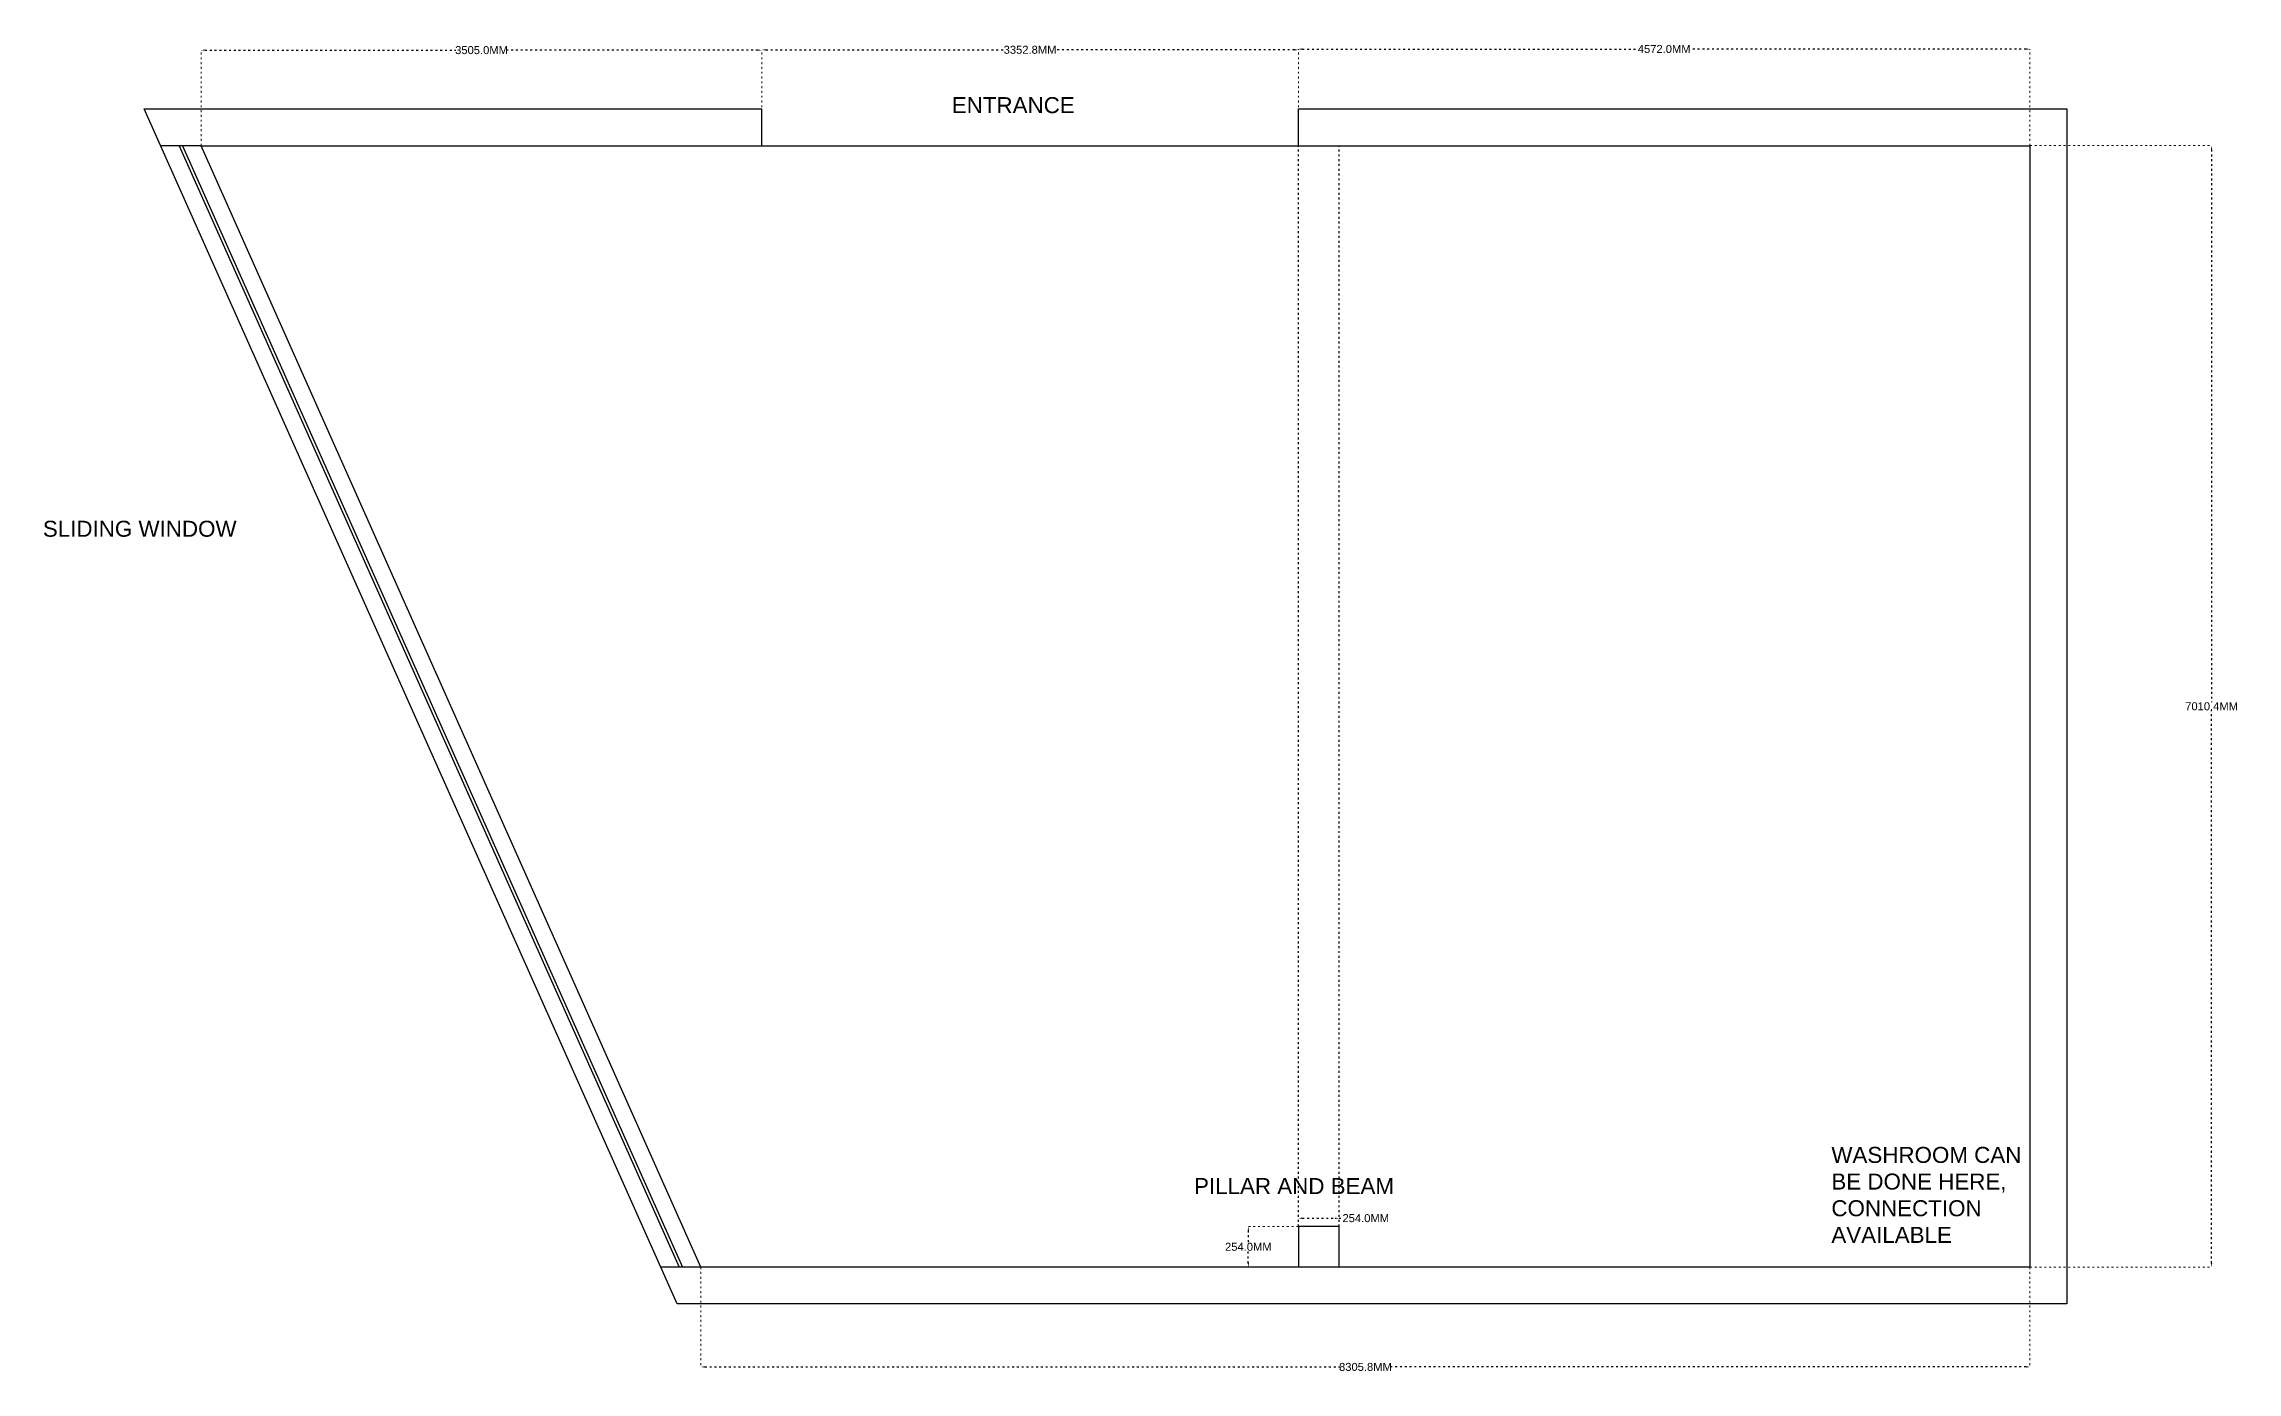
# Model space of a CAD drawing. Header units: millimetres. Extents: x 30849 to 148306, y 28561 to 116154.
# Drawn here: x 111855 to 125562, y 81928 to 90231 of the extents above; entities that cross this region are included whole.
import ezdxf

# ---------------------------------------------------------------- set-up
doc = ezdxf.new("R2010")
doc.units = ezdxf.units.MM
doc.header["$MEASUREMENT"] = 0
doc.linetypes.add('ACAD_ISO03W100', pattern=[30, 12, -18])
doc.styles.get("Standard").update_dxf_attribs({"font": 'arial.ttf'})
doc.dimstyles.get("Standard").update_dxf_attribs({"dimtxt": 50, "dimasz": 25, "dimexe": 0.18, "dimexo": 0.0625, "dimgap": 0.09, "dimtad": 0, "dimtih": 1, "dimtoh": 1, "dimdec": 1, "dimzin": 0, "dimdsep": 46, "dimtxsty": 'Standard', "dimcen": 0.09, "dimadec": 0, "dimazin": 0, "dimtfac": 1, "dimtdec": 1, "dimtofl": 0, "dimtmove": 0, "dimatfit": 3, "dimfxl": 1, "dimtolj": 1, "dimtzin": 0, "dimlwe": 0, "dimarcsym": 0})

# ---------------------------------------------------------------- blocks, each defined once
blk = doc.blocks.new('*D25')
at = {"color": 0, "linetype": 'ACAD_ISO03W100', "lineweight": 0, "transparency": 16777216}
for p, q in [((112837, 89595), (112837, 90192)), ((116342, 89595), (116342, 90192))]:
    blk.add_line(p, q, dxfattribs=at)
at = {"color": 0, "linetype": 'ACAD_ISO03W100', "lineweight": -2, "transparency": 16777216}
for p, q in [((112862, 90192), (114429, 90192)), ((116317, 90192), (114751, 90192))]:
    blk.add_line(p, q, dxfattribs=at)
at = {"color": 0, "transparency": 16777216}
for points in [[(112862, 90196), (112862, 90188), (112837, 90192)], [(116317, 90196), (116317, 90188), (116342, 90192)]]:
    blk.add_solid(points, dxfattribs=at)
at = {"layer": 'Defpoints', "color": 0, "transparency": 16777216}
for p in [(116342, 90192), (112837, 89595), (116342, 89595)]:
    blk.add_point(p, dxfattribs=at)
at = {"color": 0, "transparency": 16777216, "insert": (114590, 90192), "char_height": 50, "attachment_point": 5}
blk.add_mtext('\\A1;3505.0MM', dxfattribs=at)
blk = doc.blocks.new('*D26')
at = {"color": 0, "linetype": 'ACAD_ISO03W100', "lineweight": 0, "transparency": 16777216}
for p, q in [((116342, 89595), (116342, 90194)), ((119695, 89595), (119695, 90194))]:
    blk.add_line(p, q, dxfattribs=at)
at = {"color": 0, "linetype": 'ACAD_ISO03W100', "lineweight": -2, "transparency": 16777216}
for p, q in [((116367, 90194), (117857, 90194)), ((119670, 90194), (118179, 90194))]:
    blk.add_line(p, q, dxfattribs=at)
at = {"color": 0, "transparency": 16777216}
for points in [[(116367, 90198), (116367, 90189), (116342, 90194)], [(119670, 90198), (119670, 90189), (119695, 90194)]]:
    blk.add_solid(points, dxfattribs=at)
at = {"layer": 'Defpoints', "color": 0, "transparency": 16777216}
for p in [(119695, 90194), (116342, 89595), (119695, 89595)]:
    blk.add_point(p, dxfattribs=at)
at = {"color": 0, "transparency": 16777216, "insert": (118018, 90194), "char_height": 50, "attachment_point": 5}
blk.add_mtext('\\A1;3352.8MM', dxfattribs=at)
blk = doc.blocks.new('*D27')
at = {"color": 0, "linetype": 'ACAD_ISO03W100', "lineweight": 0, "transparency": 16777216}
for p, q in [((119695, 89595), (119695, 90199)), ((124267, 89595), (124267, 90199))]:
    blk.add_line(p, q, dxfattribs=at)
at = {"color": 0, "linetype": 'ACAD_ISO03W100', "lineweight": -2, "transparency": 16777216}
for p, q in [((119720, 90199), (121819, 90199)), ((124242, 90199), (122143, 90199))]:
    blk.add_line(p, q, dxfattribs=at)
at = {"color": 0, "transparency": 16777216}
for points in [[(119720, 90203), (119720, 90194), (119695, 90199)], [(124242, 90203), (124242, 90194), (124267, 90199)]]:
    blk.add_solid(points, dxfattribs=at)
at = {"layer": 'Defpoints', "color": 0, "transparency": 16777216}
for p in [(124267, 90199), (119695, 89595), (124267, 89595)]:
    blk.add_point(p, dxfattribs=at)
at = {"color": 0, "transparency": 16777216, "insert": (121981, 90199), "char_height": 50, "attachment_point": 5}
blk.add_mtext('\\A1;4572.0MM', dxfattribs=at)
blk = doc.blocks.new('*D28')
at = {"color": 0, "linetype": 'ACAD_ISO03W100', "lineweight": 0, "transparency": 16777216}
for p, q in [((124267, 89595), (125402, 89595)), ((124267, 82584), (125402, 82584))]:
    blk.add_line(p, q, dxfattribs=at)
at = {"color": 0, "linetype": 'ACAD_ISO03W100', "lineweight": -2, "transparency": 16777216}
for p, q in [((125402, 89570), (125402, 86115)), ((125402, 82609), (125402, 86064))]:
    blk.add_line(p, q, dxfattribs=at)
at = {"color": 0, "transparency": 16777216}
for points in [[(125398, 89570), (125406, 89570), (125402, 89595)], [(125398, 82609), (125406, 82609), (125402, 82584)]]:
    blk.add_solid(points, dxfattribs=at)
at = {"layer": 'Defpoints', "color": 0, "transparency": 16777216}
for p in [(124267, 89595), (124267, 82584), (125402, 82584)]:
    blk.add_point(p, dxfattribs=at)
at = {"color": 0, "transparency": 16777216, "insert": (125402, 86090), "char_height": 50, "attachment_point": 5}
blk.add_mtext('\\A1;7010.4MM', dxfattribs=at)
blk = doc.blocks.new('*D29')
at = {"color": 0, "linetype": 'ACAD_ISO03W100', "lineweight": 0, "transparency": 16777216}
for p, q in [((115961, 82584), (115961, 81960)), ((124267, 82584), (124267, 81960))]:
    blk.add_line(p, q, dxfattribs=at)
at = {"color": 0, "linetype": 'ACAD_ISO03W100', "lineweight": -2, "transparency": 16777216}
for p, q in [((115986, 81960), (119953, 81960)), ((124242, 81960), (120275, 81960))]:
    blk.add_line(p, q, dxfattribs=at)
at = {"color": 0, "transparency": 16777216}
for points in [[(115986, 81965), (115986, 81956), (115961, 81960)], [(124242, 81965), (124242, 81956), (124267, 81960)]]:
    blk.add_solid(points, dxfattribs=at)
at = {"layer": 'Defpoints', "color": 0, "transparency": 16777216}
for p in [(115961, 82584), (124267, 82584), (115961, 81960)]:
    blk.add_point(p, dxfattribs=at)
at = {"color": 0, "transparency": 16777216, "insert": (120114, 81960), "char_height": 50, "attachment_point": 5}
blk.add_mtext('\\A1;8305.8MM', dxfattribs=at)
blk = doc.blocks.new('*D30')
at = {"color": 0, "linetype": 'ACAD_ISO03W100', "lineweight": 0, "transparency": 16777216}
for p, q in [((119695, 82838), (119382, 82838)), ((119695, 82584), (119382, 82584))]:
    blk.add_line(p, q, dxfattribs=at)
at = {"color": 0, "linetype": 'ACAD_ISO03W100', "lineweight": -2, "transparency": 16777216}
for p, q in [((119382, 82813), (119382, 82737)), ((119382, 82609), (119382, 82686))]:
    blk.add_line(p, q, dxfattribs=at)
at = {"color": 0, "transparency": 16777216}
for points in [[(119378, 82813), (119386, 82813), (119382, 82838)], [(119378, 82609), (119386, 82609), (119382, 82584)]]:
    blk.add_solid(points, dxfattribs=at)
at = {"layer": 'Defpoints', "color": 0, "transparency": 16777216}
for p in [(119695, 82838), (119382, 82584), (119695, 82584)]:
    blk.add_point(p, dxfattribs=at)
at = {"color": 0, "transparency": 16777216, "insert": (119382, 82711), "char_height": 50, "attachment_point": 5}
blk.add_mtext('\\A1;254.0MM', dxfattribs=at)
blk = doc.blocks.new('*D31')
at = {"color": 0, "linetype": 'ACAD_ISO03W100', "lineweight": 0, "transparency": 16777216}
for p, q in [((119695, 82838), (119695, 82890)), ((119949, 82838), (119949, 82890))]:
    blk.add_line(p, q, dxfattribs=at)
at = {"color": 0, "linetype": 'ACAD_ISO03W100', "lineweight": -2, "transparency": 16777216}
for p, q in [((119720, 82890), (119924, 82890)), ((119949, 82890), (119974, 82890))]:
    blk.add_line(p, q, dxfattribs=at)
at = {"color": 0, "transparency": 16777216}
for points in [[(119720, 82894), (119720, 82885), (119695, 82890)], [(119924, 82894), (119924, 82885), (119949, 82890)]]:
    blk.add_solid(points, dxfattribs=at)
at = {"layer": 'Defpoints', "color": 0, "transparency": 16777216}
for p in [(119695, 82838), (119949, 82890), (119949, 82838)]:
    blk.add_point(p, dxfattribs=at)
at = {"color": 0, "transparency": 16777216, "insert": (120116, 82890), "char_height": 50, "attachment_point": 5}
blk.add_mtext('\\A1;254.0MM', dxfattribs=at)

msp = doc.modelspace()

# ---------------------------------------------------------------- linework, layer by layer
for p, q in [((115811.71, 82354.3), (112482.72, 89824.7)), ((112482.72, 89824.7), (116342.02, 89824.7)), ((116342.02, 89594.7), (116342.02, 89824.7)), ((119694.82, 89594.7), (119694.82, 89824.7)), ((119694.82, 89824.7), (124496.82, 89824.7)), ((124496.82, 89824.7), (124496.82, 82354.3)), ((112837.02, 89594.7), (112585.21, 89594.7)), ((112700.17, 89594.7), (115824.17, 82584.3)), ((112722.06, 89594.7), (115846.06, 82584.3)), ((112837.02, 89594.7), (116342.02, 89594.7)), ((115961.02, 82584.3), (112837.02, 89594.7)), ((116342.02, 89594.7), (119694.82, 89594.7)), ((119694.82, 89594.7), (124266.82, 89594.7)), ((124266.82, 89594.7), (124266.82, 82584.3)), ((119948.82, 82838.3), (119694.82, 82838.3)), ((119694.82, 82838.3), (119694.82, 82584.3)), ((119948.82, 82584.3), (119948.82, 82838.3)), ((115961.02, 82584.3), (115709.21, 82584.3)), ((119694.82, 82584.3), (115961.02, 82584.3)), ((119948.82, 82584.3), (119694.82, 82584.3)), ((124266.82, 82584.3), (119948.82, 82584.3)), ((124496.82, 82354.3), (115811.71, 82354.3))]:
    msp.add_line(p, q)
at = {"linetype": 'ACAD_ISO03W100'}
for p, q in [((119694.82, 82838.3), (119694.82, 89594.7)), ((119948.82, 82838.3), (119948.82, 89594.7))]:
    msp.add_line(p, q, dxfattribs=at)

# ---------------------------------------------------------------- texts
at = {"char_height": 100, "attachment_point": 1}
for s, insert in [('ENTRANCE', (117528.96, 89898.08)), ('SLIDING WINDOW', (111848.51, 87250.09)), ('WASHROOM CAN BE DONE HERE, CONNECTION AVAILABLE', (123025.84, 83335.77)), ('PILLAR AND BEAM', (119042.75, 83140.85))]:
    msp.add_mtext_dynamic_manual_height_columns(s, width=1356.9854, gutter_width=1, heights=[0], dxfattribs=dict(at, insert=insert))

# ---------------------------------------------------------------- dimensions: what is measured, and where the dimension line sits
for base, p1, p2, picture, middle in [((116342.02, 90191.78), (112837.02, 89594.7), (116342.02, 89594.7), '*D25', (114589.52, 90191.78)), ((119694.82, 90193.59), (116342.02, 89594.7), (119694.82, 89594.7), '*D26', (118018.42, 90193.59)), ((124266.82, 90198.56), (119694.82, 89594.7), (124266.82, 89594.7), '*D27', (121980.82, 90198.56)), ((119948.82, 82889.66), (119694.82, 82838.3), (119948.82, 82838.3), '*D31', (120115.82, 82889.66)), ((115961.02, 81960.43), (124266.82, 82584.3), (115961.02, 82584.3), '*D29', (120113.92, 81960.43))]:
    dim = msp.add_linear_dim(base=base, p1=p1, p2=p2, dimstyle='Standard', override={"dimpost": 'MM'})
    dim.commit()
    dim.dimension.update_dxf_attribs({"geometry": picture, "text_midpoint": middle})
for base, p1, p2, picture, middle in [((125402.05, 82584.3), (124266.82, 89594.7), (124266.82, 82584.3), '*D28', (125402.05, 86089.5)), ((119382.33, 82584.3), (119694.82, 82838.3), (119694.82, 82584.3), '*D30', (119382.33, 82711.3))]:
    dim = msp.add_linear_dim(base=base, p1=p1, p2=p2, angle=90, dimstyle='Standard', override={"dimpost": 'MM'})
    dim.commit()
    dim.dimension.update_dxf_attribs({"geometry": picture, "text_midpoint": middle})

doc.saveas('drawing.dxf')
